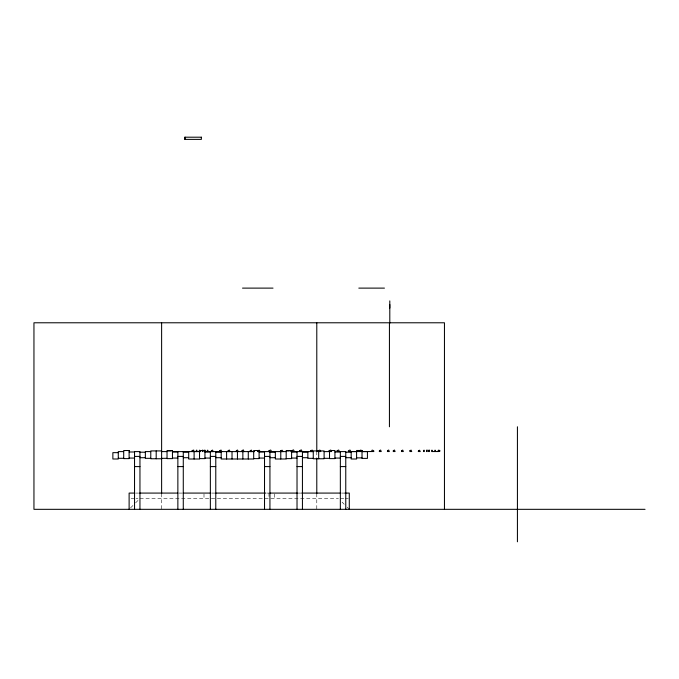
<?xml version="1.0" encoding="UTF-8"?>
<svg xmlns="http://www.w3.org/2000/svg" width="679" height="679" viewBox="0 0 679 679"><rect width="100%" height="100%" fill="white"/><g stroke="black" fill="none" stroke-linecap="round" stroke-linejoin="round"><path stroke-width="0.51" stroke-dasharray="3.4 2.55" d="M130.563 507.884L134.892 503.546M135.613 502.825L138.508 499.939M167.908 451.594L171.116 451.594M287.234 451.594L289.534 451.594M135.469 493.081L138.643 493.081M178.866 493.081L182.04 493.081M211.678 493.081L214.861 493.081M266.728 493.081L268.842 493.081M297.419 493.081L301.654 493.081M341.877 493.081L345.051 493.081M131.089 498.496L135.028 498.496M136.012 498.496L137.981 498.496M139.95 498.496L338.456 498.496M340.425 498.496L344.363 498.496M345.348 498.496L348.302 498.496M342.063 502.104L344.236 504.276M347.122 507.162L349.286 509.326M316.787 451.594L316.787 457.892M316.787 493.582L316.787 509.326M274.409 493.981L274.409 498.496M268.994 493.081L268.994 498.496M203.997 493.981L203.997 498.496M161.619 493.582L161.619 509.326"/><path stroke-width="1.02" d="M192.327 451.543L192.327 450.304L192.301 451.543L192.429 450.822M434.849 451.543L435.069 450.109L435.511 451.543M437.93 451.543L438.405 450.109L438.651 451.543L431.725 451.543L431.954 450.109L432.413 451.543M371.371 451.543L372.168 450.109L373.679 450.678L373.832 451.543L348.319 451.543L348.463 450.644L350.024 450.05L350.839 451.543M359.743 451.543L360.608 450.109L362.145 450.669L362.331 451.543M242.522 288.117L273.017 288.117M358.809 288.117L384.441 288.117M258.207 450.516L253.691 450.516L253.691 459.004L221.193 459.004L221.193 451.594M331.327 450.516L334.934 450.516L334.934 458.622L329.519 458.622L329.519 450.516M161.619 450.924L150.78 450.924L150.78 458.758L161.619 458.758M320.488 450.924L324.104 450.924L324.104 458.758L313.265 458.758L313.265 450.924L318.689 450.924L318.689 458.758M123.705 451.594L118.282 451.594L118.282 459.004L112.867 459.004L112.867 452.647L118.282 452.647M150.78 451.594L145.365 451.594L145.365 458.333L150.78 458.333M161.619 451.594L167.034 451.594M172.101 451.594L200.407 451.594M204.6 451.594L254.506 451.594M258.733 451.594L286.385 451.594M290.578 451.594L313.265 451.594M324.104 451.594L329.519 451.594M356.594 451.594L351.179 451.594L351.179 459.004L356.594 459.004L356.594 450.483L362.017 450.483L362.017 458.384L367.432 458.384L367.432 451.594L362.017 451.594M129.12 451.985L134.535 451.985M172.449 451.985L177.864 451.985M204.948 451.985L210.363 451.985M259.106 451.985L264.521 451.985M291.605 451.985L297.02 451.985M334.934 451.985L340.349 451.985M139.95 452.206L145.365 452.206M183.279 452.206L188.694 452.206M215.778 452.206L221.193 452.206M269.936 452.206L275.351 452.206M302.435 452.206L307.85 452.206M345.764 452.206L351.179 452.206M134.535 456.415L139.95 456.415M177.864 456.415L183.279 456.415M210.363 456.415L215.778 456.415M264.521 456.415L269.936 456.415M297.02 456.415L302.435 456.415M340.349 456.415L345.764 456.415M139.95 457.705L145.365 457.705M183.279 457.705L188.694 457.705M215.778 457.705L221.193 457.705M269.936 457.705L275.351 457.705M302.435 457.705L307.85 457.705M345.764 457.705L351.179 457.705M356.594 457.892L362.017 457.892M129.12 458.07L134.535 458.07M172.449 458.07L177.864 458.07M204.948 458.07L210.363 458.07M259.106 458.07L264.521 458.07M291.605 458.07L297.02 458.07M334.934 458.07L340.349 458.07M118.282 458.308L123.705 458.308M161.619 458.333L167.034 458.333M313.265 458.333L307.85 458.333L307.85 451.594M324.104 458.333L329.519 458.333M199.533 458.622L204.948 458.622L204.948 450.516L199.533 450.516L199.533 459.004L188.694 459.004L188.694 451.594M253.691 458.622L259.106 458.622L259.106 450.516M286.19 458.622L291.605 458.622L291.605 450.516L286.19 450.516L286.19 459.004L275.351 459.004L275.351 451.594M134.535 466.592L139.95 466.592M177.864 466.592L183.279 466.592M210.363 466.592L215.778 466.592M264.521 466.592L269.936 466.592M297.02 466.592L302.435 466.592M340.349 466.592L345.764 466.592M134.408 493.081L129.12 493.081L129.12 509.326M139.704 493.081L177.813 493.081M183.101 493.081L210.626 493.081M215.914 493.081L265.667 493.081M269.894 493.081L297.419 493.081M301.654 493.081L340.824 493.081M345.051 493.081L349.286 493.081L349.286 509.326M645.05 509.326L33.95 509.326L33.95 322.78L444.456 322.78L444.456 509.326M389.797 308.062L389.788 304.481M192.454 450.432L192.276 450.567M517.423 426.785L517.423 541.8M389.797 300.907L389.797 323.331M389.432 323.331L389.432 426.785M345.764 509.326L345.764 451.594L340.349 451.594L340.349 509.326M316.787 322.78L316.787 451.594M316.787 458.452L316.787 493.582M302.435 451.594L302.435 509.326M297.02 451.594L297.02 509.326M280.775 451.594L280.775 459.004M269.936 451.594L269.936 509.326M264.521 451.594L264.521 509.326M248.276 451.594L248.276 459.004M242.861 451.594L242.861 459.004M237.438 451.594L237.438 459.004M232.023 451.594L232.023 459.004M226.608 451.594L226.608 459.004M215.778 451.594L215.778 509.326M210.363 451.594L210.363 509.326M194.109 451.594L194.109 459.004M185.121 137.2L185.121 139.382M183.279 451.594L183.279 509.326M177.864 451.594L177.864 509.326M161.619 322.78L161.619 493.582M156.195 450.924L156.195 458.758M139.95 509.326L139.95 451.594L134.535 451.594L134.535 509.326M439.652 450.797L439.652 451.543L439.644 450.245L439.652 450.797M428.687 450.567L428.661 451.543L429.349 451.543L429.128 449.905L428.687 450.567M426.565 450.567L426.531 451.543L427.235 451.543L427.015 449.905L426.565 450.567M202.35 450.601L202.317 451.543L203.004 451.543L202.783 449.982L202.35 450.601M193.26 450.601L193.209 451.543L193.931 451.543L193.693 449.982L193.26 450.601M204.43 450.601L204.379 451.543L205.1 451.543L204.863 449.982L204.43 450.601M299.719 450.576L299.677 451.543L302.07 451.543L301.34 449.905L299.719 450.576M199.354 450.678L199.312 451.543L199.982 451.543L199.762 450.109L199.354 450.678M196.341 450.635L196.29 451.543L196.995 451.543L196.766 450.05L196.341 450.635M207.367 450.669L207.316 451.543L208.003 451.543L207.774 450.109L207.367 450.669M423.628 450.669L423.577 451.543L424.282 451.543L424.044 450.109L423.628 450.669M242.114 450.559L242.03 451.543L243.965 451.543L243.345 449.905L242.114 450.559M337.191 450.652L337.107 451.543L339.432 451.543L338.702 450.05L337.191 450.652M291.885 450.567L291.783 451.543L294.372 451.543L293.549 449.905L291.885 450.567M393.345 450.644L393.243 451.543L395.093 451.543L394.499 450.05L393.345 450.644M387.539 450.635L387.42 451.543L389.322 451.543L388.702 450.05L387.539 450.635M409.989 450.678L409.861 451.543L411.72 451.543L411.109 450.109L409.989 450.678M219.869 450.635L219.741 451.543L221.677 451.543L221.04 450.05L219.869 450.635M228.203 450.635L228.068 451.543L230.011 451.543L229.366 450.05L228.203 450.635M236.377 450.635L236.241 451.543L238.185 451.543L237.54 450.05L236.377 450.635M379.442 450.635L379.306 451.543L381.258 451.543L380.613 450.05L379.442 450.635M211.407 450.669L211.271 451.543L213.155 451.543L212.527 450.109L211.407 450.669M401.595 450.669L401.459 451.543L403.36 451.543L402.732 450.109L401.595 450.669M250.262 450.669L250.11 451.543L252.053 451.543L251.4 450.109L250.262 450.669M310.719 450.678L310.549 451.543L313.078 451.543L312.247 450.109L310.719 450.678M329.171 450.635L328.992 451.543L331.649 451.543L330.766 450.05L329.171 450.635M269.079 450.635L268.884 451.543L271.608 451.543L270.7 450.041L269.079 450.635M418.476 450.737L418.289 451.543L420.242 451.543L419.563 450.236L418.476 450.737M318.332 450.669L318.12 451.543L320.785 451.543L319.894 450.109L318.332 450.669M257.748 450.737L257.494 451.543L260.15 451.543L259.234 450.236L257.748 450.737M280.656 450.737L280.402 451.543L283.058 451.543L282.141 450.236L280.656 450.737M201.366 137.2L184.705 137.2L184.705 139.382L201.366 139.382L201.366 137.2M129.12 450.516L123.705 450.516L123.705 458.622L129.12 458.622L129.12 450.516M172.449 450.516L167.034 450.516L167.034 458.622L172.449 458.622L172.449 450.516"/></g></svg>
